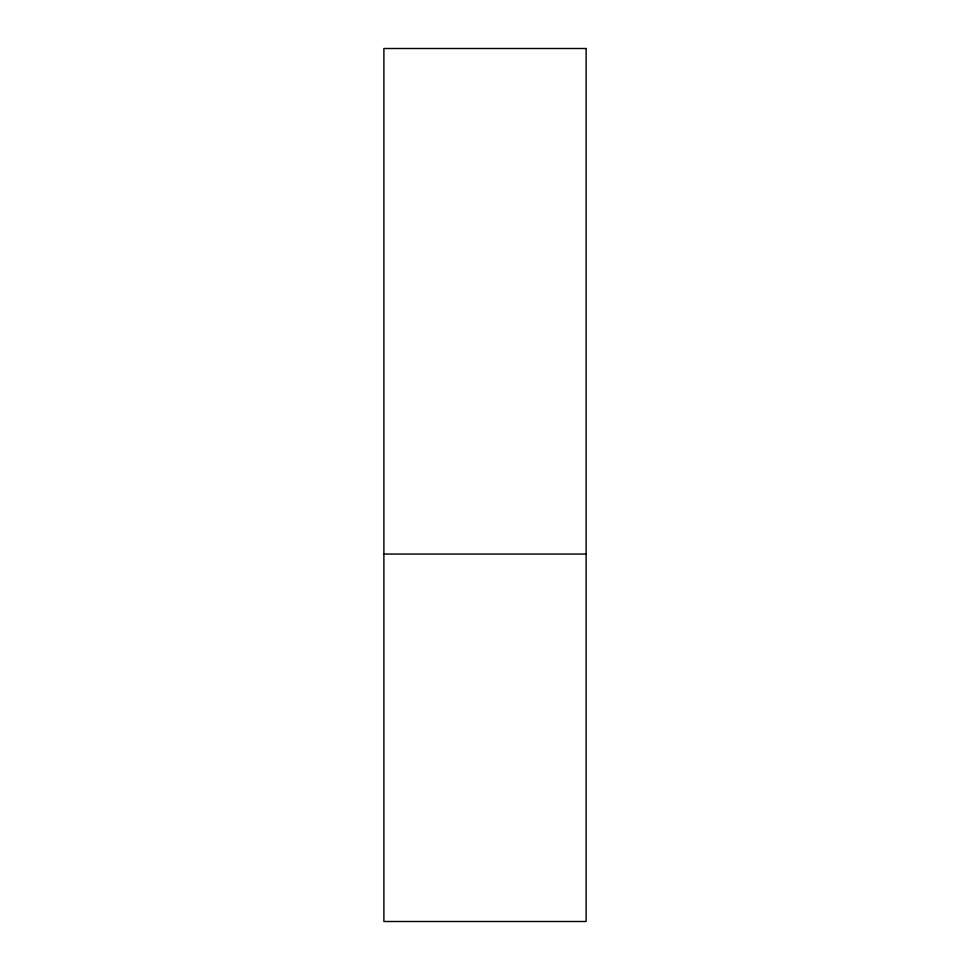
<?xml version="1.0" encoding="UTF-8"?>
<svg xmlns="http://www.w3.org/2000/svg" width="970" height="970" viewBox="0 0 970 970"><rect width="100%" height="100%" fill="white"/><g stroke="black" fill="none" stroke-linecap="round" stroke-linejoin="round"><path stroke-width="1.45" d="M383.89 554.052L586.11 554.052M586.11 48.5L383.89 48.5L383.89 921.5L586.11 921.5L586.11 48.5"/></g></svg>
